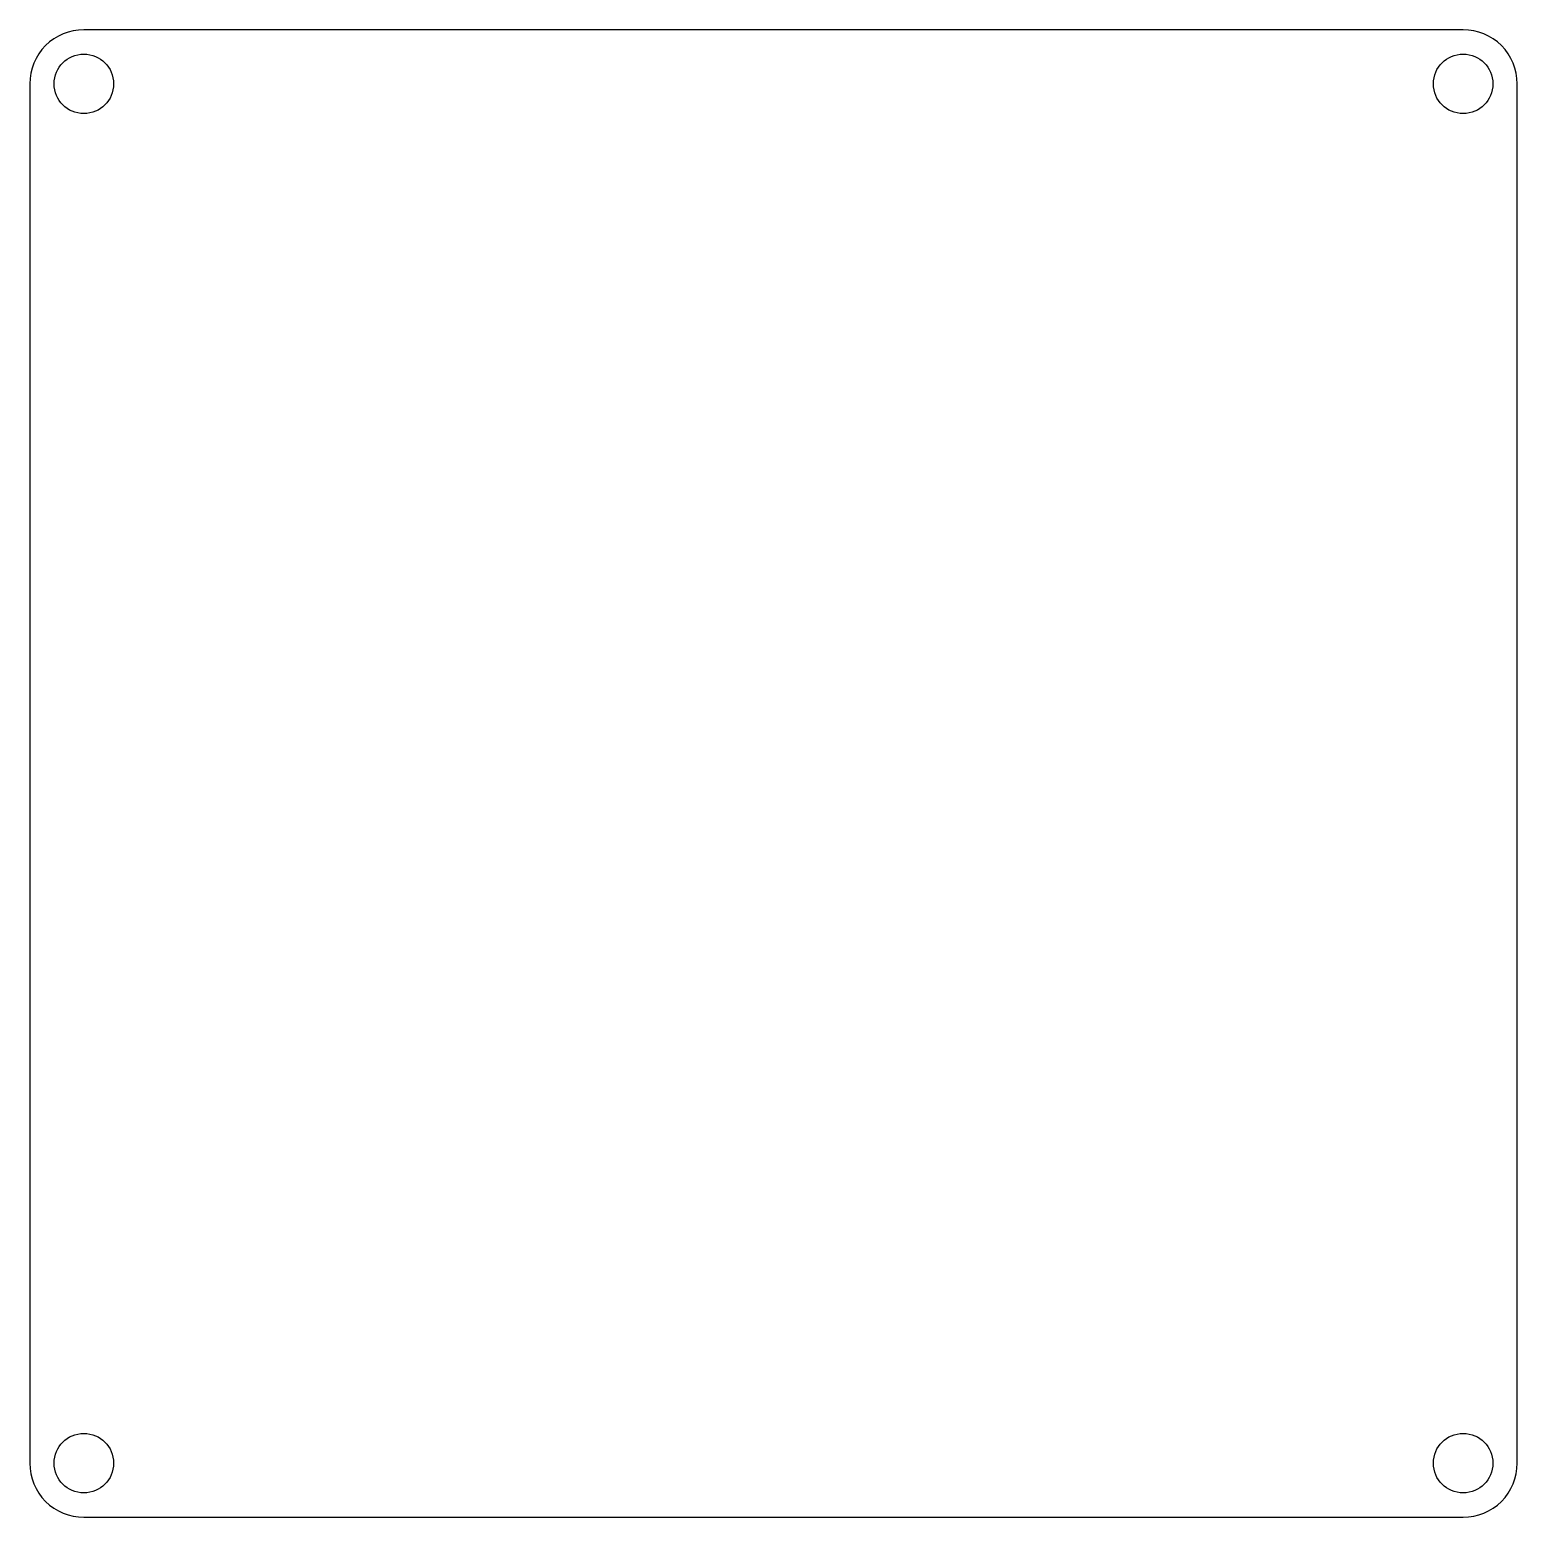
# Model space of a CAD drawing. Header units: millimetres. Extents: x -27.5 to 27.5, y -27.5 to 27.5.
import ezdxf

# ---------------------------------------------------------------- set-up
doc = ezdxf.new("R2010")
doc.units = ezdxf.units.MM

msp = doc.modelspace()

# ---------------------------------------------------------------- linework, layer by layer
msp.add_lwpolyline([(25.5, 27.5), (-25.5, 27.5, 0.414214), (-27.5, 25.5), (-27.5, -25.5, 0.414214), (-25.5, -27.5), (25.5, -27.5, 0.414214), (27.5, -25.5), (27.5, 25.5, 0.414214)], format="xyb", close=True)
for centre in [(-25.5, 25.5), (25.5, 25.5), (-25.5, -25.5), (25.5, -25.5)]:
    msp.add_circle(centre, 1.1)

doc.saveas('drawing.dxf')
